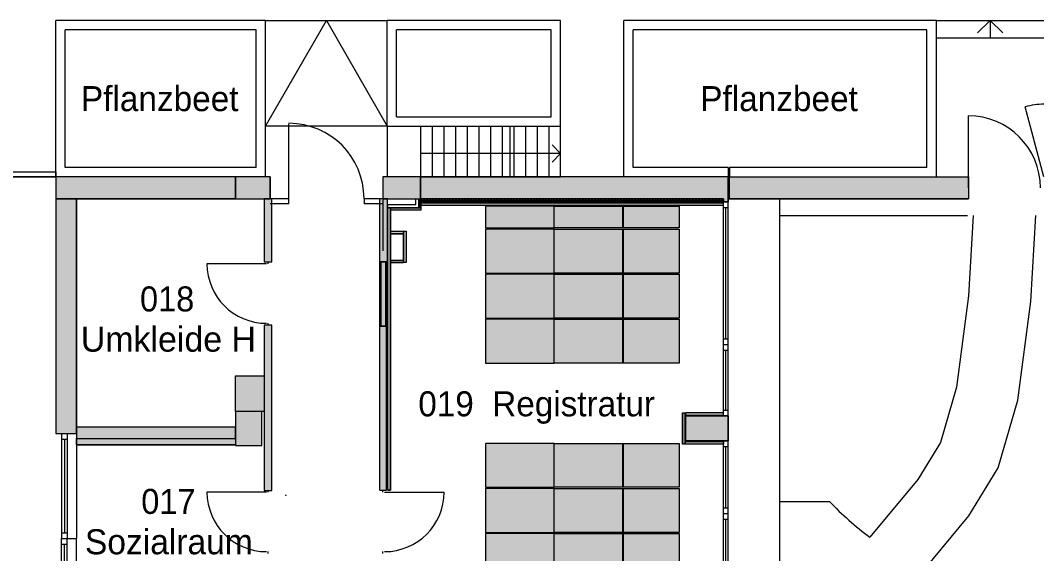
# Model space of a CAD drawing. Header units: inches. Extents: x 50200 to 250609, y 23637 to 115190.
# Drawn here: x 61581 to 77874, y 61350 to 69869 of the extents above; entities that cross this region are included whole.
import ezdxf

# ---------------------------------------------------------------- set-up
doc = ezdxf.new("R2010")
doc.units = ezdxf.units.IN
doc.header["$LTSCALE"] = 200
doc.header["$MEASUREMENT"] = 0
doc.header["$PDMODE"] = 34
doc.header["$PDSIZE"] = 5
doc.linetypes.add('Standardmuster', pattern=[0])
doc.linetypes.add('Volllinie', pattern=[0])
doc.layers.add('Grundebene', color=7, linetype='Continuous')
doc.styles.add('ARIAL', font='arial.ttf', dxfattribs={"height": 0.2})

# ---------------------------------------------------------------- blocks, each defined once
blk = doc.blocks.new('Gruppe-119-406')
at = {"layer": 'Grundebene', "color": 18, "linetype": 'Volllinie', "lineweight": 13, "true_color": 0x000000}
blk.add_lwpolyline([(72819, 66979), (72796, 67019), (72773, 66979), (72750, 67019), (72727, 66979), (72704, 67019), (72681, 66979), (72658, 67019), (72635, 66979), (72612, 67019), (72589, 66979), (72565, 67019), (72542, 66979), (72519, 67019), (72496, 66979), (72473, 67019), (72450, 66979), (72427, 67019), (72404, 66979), (72381, 67019), (72358, 66979), (72335, 67019), (72311, 66979), (72288, 67019), (72265, 66979), (72242, 67019), (72219, 66979), (72196, 67019), (72173, 66979), (72150, 67019), (72127, 66979), (72104, 67019), (72080, 66979), (72057, 67019), (72034, 66979), (72011, 67019), (71988, 66979), (71965, 67019), (71942, 66979), (71919, 67019), (71896, 66979), (71873, 67019), (71850, 66979), (71826, 67019), (71803, 66979), (71780, 67019), (71757, 66979), (71734, 67019), (71711, 66979), (71688, 67019), (71665, 66979), (71642, 67019), (71619, 66979), (71595, 67019), (71572, 66979), (71549, 67019), (71526, 66979), (71503, 67019), (71480, 66979), (71457, 67019), (71434, 66979), (71411, 67019), (71388, 66979), (71365, 67019), (71341, 66979), (71318, 67019), (71295, 66979), (71272, 67019), (71249, 66979), (71226, 67019), (71203, 66979), (71180, 67019), (71157, 66979), (71134, 67019), (71111, 66979), (71087, 67019), (71064, 66979), (71041, 67019), (71018, 66979), (70995, 67019), (70972, 66979), (70949, 67019), (70926, 66979), (70903, 67019), (70880, 66979), (70856, 67019), (70833, 66979), (70810, 67019), (70787, 66979), (70764, 67019), (70741, 66979), (70718, 67019), (70695, 66979), (70672, 67019), (70649, 66979), (70626, 67019), (70602, 66979), (70579, 67019), (70556, 66979), (70533, 67019), (70510, 66979), (70487, 67019), (70464, 66979), (70441, 67019), (70418, 66979), (70395, 67019), (70372, 66979), (70348, 67019), (70325, 66979), (70302, 67019), (70279, 66979), (70256, 67019), (70233, 66979), (70210, 67019), (70187, 66979), (70164, 67019), (70141, 66979), (70117, 67019), (70094, 66979), (70071, 67019), (70048, 66979), (70025, 67019), (70002, 66979), (69979, 67019), (69956, 66979), (69933, 67019), (69910, 66979), (69887, 67019), (69863, 66979), (69840, 67019), (69817, 66979), (69794, 67019), (69771, 66979), (69748, 67019), (69725, 66979), (69702, 67019), (69679, 66979), (69656, 67019), (69633, 66979), (69609, 67019), (69586, 66979), (69563, 67019), (69540, 66979), (69517, 67019), (69494, 66979), (69471, 67019), (69448, 66979), (69425, 67019), (69402, 66979), (69378, 67019), (69355, 66979), (69332, 67019), (69309, 66979), (69286, 67019), (69263, 66979), (69240, 67019), (69217, 66979), (69194, 67019), (69171, 66979), (69148, 67019), (69124, 66979), (69101, 67019), (69078, 66979), (69055, 67019), (69032, 66979), (69009, 67019), (68986, 66979), (68963, 67019), (68940, 66979), (68917, 67019), (68893, 66979), (68870, 67019), (68847, 66979), (68824, 67019), (68801, 66979), (68778, 67019), (68755, 66979), (68732, 67019), (68709, 66979), (68686, 67019), (68663, 66979), (68639, 67019), (68616, 66979), (68593, 67019), (68570, 66979), (68547, 67019), (68524, 66979), (68501, 67019), (68478, 66979), (68455, 67019), (68432, 66979), (68409, 67019), (68385, 66979), (68362, 67019), (68339, 66979), (68316, 67019), (68293, 66979), (68270, 67019), (68247, 66979), (68224, 67019), (68201, 66979), (68178, 67019), (68154, 66979), (68131, 67019), (68108, 66979), (68085, 67019), (68062, 66979), (68039, 67019), (68016, 66979), (67993, 67019), (67980, 66996)], dxfattribs=at)
blk = doc.blocks.new('Color_Area-472')
at = {"layer": 'Grundebene', "true_color": 0xcbd0cc, "transparency": 33554687}
blk.add_hatch(color=254, dxfattribs=at).paths.add_polyline_path([(71214, 61669), (72114, 61669), (72114, 60969), (71214, 60969)], flags=0)
at = {"layer": 'Grundebene', "color": 18, "linetype": 'Volllinie', "lineweight": 13, "true_color": 0x000000}
for p, q in [((71214, 61669), (72114, 61669)), ((71214, 60969), (71214, 61669)), ((72114, 61669), (72114, 60969)), ((72114, 60969), (71214, 60969))]:
    blk.add_line(p, q, dxfattribs=at)
blk = doc.blocks.new('Color_Area-477')
at = {"layer": 'Grundebene', "true_color": 0xcbd0cc, "transparency": 33554687}
blk.add_hatch(color=254, dxfattribs=at).paths.add_polyline_path([(70115, 61669), (71215, 61669), (71215, 60969), (70115, 60969)], flags=0)
at = {"layer": 'Grundebene', "color": 18, "linetype": 'Volllinie', "lineweight": 13, "true_color": 0x000000}
for p, q in [((70115, 61669), (71215, 61669)), ((70115, 60969), (70115, 61669)), ((71215, 61669), (71215, 60969)), ((71215, 60969), (70115, 60969))]:
    blk.add_line(p, q, dxfattribs=at)
blk = doc.blocks.new('Color_Area-47C')
at = {"layer": 'Grundebene', "true_color": 0xcbd0cc, "transparency": 33554687}
blk.add_hatch(color=254, dxfattribs=at).paths.add_polyline_path([(69015, 60969), (70115, 60969), (70115, 61669), (69015, 61669)], flags=0)
at = {"layer": 'Grundebene', "color": 18, "linetype": 'Volllinie', "lineweight": 13, "true_color": 0x000000}
for p, q in [((70115, 61669), (69015, 61669)), ((69015, 61669), (69015, 60969)), ((70115, 60969), (70115, 61669)), ((69015, 60969), (70115, 60969))]:
    blk.add_line(p, q, dxfattribs=at)
blk = doc.blocks.new('Color_Area-481')
at = {"layer": 'Grundebene', "true_color": 0xcbd0cc, "transparency": 33554687}
blk.add_hatch(color=254, dxfattribs=at).paths.add_polyline_path([(71214, 62389), (72114, 62389), (72114, 61689), (71214, 61689)], flags=0)
at = {"layer": 'Grundebene', "color": 18, "linetype": 'Volllinie', "lineweight": 13, "true_color": 0x000000}
for p, q in [((71214, 62389), (72114, 62389)), ((71214, 61689), (71214, 62389)), ((72114, 62389), (72114, 61689)), ((72114, 61689), (71214, 61689))]:
    blk.add_line(p, q, dxfattribs=at)
blk = doc.blocks.new('Color_Area-486')
at = {"layer": 'Grundebene', "true_color": 0xcbd0cc, "transparency": 33554687}
blk.add_hatch(color=254, dxfattribs=at).paths.add_polyline_path([(70115, 62389), (71215, 62389), (71215, 61689), (70115, 61689)], flags=0)
at = {"layer": 'Grundebene', "color": 18, "linetype": 'Volllinie', "lineweight": 13, "true_color": 0x000000}
for p, q in [((70115, 62389), (71215, 62389)), ((70115, 61689), (70115, 62389)), ((71215, 62389), (71215, 61689)), ((71215, 61689), (70115, 61689))]:
    blk.add_line(p, q, dxfattribs=at)
blk = doc.blocks.new('Color_Area-48B')
at = {"layer": 'Grundebene', "true_color": 0xcbd0cc, "transparency": 33554687}
blk.add_hatch(color=254, dxfattribs=at).paths.add_polyline_path([(69015, 61689), (70115, 61689), (70115, 62389), (69015, 62389)], flags=0)
at = {"layer": 'Grundebene', "color": 18, "linetype": 'Volllinie', "lineweight": 13, "true_color": 0x000000}
for p, q in [((70115, 62389), (69015, 62389)), ((69015, 62389), (69015, 61689)), ((70115, 61689), (70115, 62389)), ((69015, 61689), (70115, 61689))]:
    blk.add_line(p, q, dxfattribs=at)
blk = doc.blocks.new('Color_Area-490')
at = {"layer": 'Grundebene', "true_color": 0xcbd0cc, "transparency": 33554687}
blk.add_hatch(color=254, dxfattribs=at).paths.add_polyline_path([(71214, 63109), (72114, 63109), (72114, 62409), (71214, 62409)], flags=0)
at = {"layer": 'Grundebene', "color": 18, "linetype": 'Volllinie', "lineweight": 13, "true_color": 0x000000}
for p, q in [((71214, 63109), (72114, 63109)), ((71214, 62409), (71214, 63109)), ((72114, 63109), (72114, 62409)), ((72114, 62409), (71214, 62409))]:
    blk.add_line(p, q, dxfattribs=at)
blk = doc.blocks.new('Color_Area-495')
at = {"layer": 'Grundebene', "true_color": 0xcbd0cc, "transparency": 33554687}
blk.add_hatch(color=254, dxfattribs=at).paths.add_polyline_path([(70115, 63109), (71215, 63109), (71215, 62409), (70115, 62409)], flags=0)
at = {"layer": 'Grundebene', "color": 18, "linetype": 'Volllinie', "lineweight": 13, "true_color": 0x000000}
for p, q in [((70115, 63109), (71215, 63109)), ((70115, 62409), (70115, 63109)), ((71215, 63109), (71215, 62409)), ((71215, 62409), (70115, 62409))]:
    blk.add_line(p, q, dxfattribs=at)
blk = doc.blocks.new('Color_Area-49A')
at = {"layer": 'Grundebene', "true_color": 0xcbd0cc, "transparency": 33554687}
blk.add_hatch(color=254, dxfattribs=at).paths.add_polyline_path([(69015, 62409), (70115, 62409), (70115, 63109), (69015, 63109)], flags=0)
at = {"layer": 'Grundebene', "color": 18, "linetype": 'Volllinie', "lineweight": 13, "true_color": 0x000000}
for p, q in [((70115, 63109), (69015, 63109)), ((69015, 63109), (69015, 62409)), ((70115, 62409), (70115, 63109)), ((69015, 62409), (70115, 62409))]:
    blk.add_line(p, q, dxfattribs=at)
blk = doc.blocks.new('Color_Area-49F')
at = {"layer": 'Grundebene', "true_color": 0xcbd0cc, "transparency": 33554687}
blk.add_hatch(color=254, dxfattribs=at).paths.add_polyline_path([(71214, 66533), (72114, 66533), (72114, 65833), (71214, 65833)], flags=0)
at = {"layer": 'Grundebene', "color": 18, "linetype": 'Volllinie', "lineweight": 13, "true_color": 0x000000}
for p, q in [((71214, 66533), (72114, 66533)), ((71214, 65833), (71214, 66533)), ((72114, 66533), (72114, 65833)), ((72114, 65833), (71214, 65833))]:
    blk.add_line(p, q, dxfattribs=at)
blk = doc.blocks.new('Color_Area-4A4')
at = {"layer": 'Grundebene', "true_color": 0xcbd0cc, "transparency": 33554687}
blk.add_hatch(color=254, dxfattribs=at).paths.add_polyline_path([(70115, 66533), (71215, 66533), (71215, 65833), (70115, 65833)], flags=0)
at = {"layer": 'Grundebene', "color": 18, "linetype": 'Volllinie', "lineweight": 13, "true_color": 0x000000}
for p, q in [((70115, 66533), (71215, 66533)), ((70115, 65833), (70115, 66533)), ((71215, 66533), (71215, 65833)), ((71215, 65833), (70115, 65833))]:
    blk.add_line(p, q, dxfattribs=at)
blk = doc.blocks.new('Color_Area-4A9')
at = {"layer": 'Grundebene', "true_color": 0xcbd0cc, "transparency": 33554687}
blk.add_hatch(color=254, dxfattribs=at).paths.add_polyline_path([(69015, 65833), (70115, 65833), (70115, 66533), (69015, 66533)], flags=0)
at = {"layer": 'Grundebene', "color": 18, "linetype": 'Volllinie', "lineweight": 13, "true_color": 0x000000}
for p, q in [((70115, 66533), (69015, 66533)), ((69015, 66533), (69015, 65833)), ((70115, 65833), (70115, 66533)), ((69015, 65833), (70115, 65833))]:
    blk.add_line(p, q, dxfattribs=at)
blk = doc.blocks.new('Color_Area-4AE')
at = {"layer": 'Grundebene', "true_color": 0xcbd0cc, "transparency": 33554687}
blk.add_hatch(color=254, dxfattribs=at).paths.add_polyline_path([(71214, 65813), (72114, 65813), (72114, 65113), (71214, 65113)], flags=0)
at = {"layer": 'Grundebene', "color": 18, "linetype": 'Volllinie', "lineweight": 13, "true_color": 0x000000}
for p, q in [((71214, 65813), (72114, 65813)), ((71214, 65113), (71214, 65813)), ((72114, 65813), (72114, 65113)), ((72114, 65113), (71214, 65113))]:
    blk.add_line(p, q, dxfattribs=at)
blk = doc.blocks.new('Color_Area-4B3')
at = {"layer": 'Grundebene', "true_color": 0xcbd0cc, "transparency": 33554687}
blk.add_hatch(color=254, dxfattribs=at).paths.add_polyline_path([(70115, 65813), (71215, 65813), (71215, 65113), (70115, 65113)], flags=0)
at = {"layer": 'Grundebene', "color": 18, "linetype": 'Volllinie', "lineweight": 13, "true_color": 0x000000}
for p, q in [((70115, 65813), (71215, 65813)), ((70115, 65113), (70115, 65813)), ((71215, 65813), (71215, 65113)), ((71215, 65113), (70115, 65113))]:
    blk.add_line(p, q, dxfattribs=at)
blk = doc.blocks.new('Color_Area-4B8')
at = {"layer": 'Grundebene', "true_color": 0xcbd0cc, "transparency": 33554687}
blk.add_hatch(color=254, dxfattribs=at).paths.add_polyline_path([(69015, 65113), (70115, 65113), (70115, 65813), (69015, 65813)], flags=0)
at = {"layer": 'Grundebene', "color": 18, "linetype": 'Volllinie', "lineweight": 13, "true_color": 0x000000}
for p, q in [((70115, 65813), (69015, 65813)), ((69015, 65813), (69015, 65113)), ((70115, 65113), (70115, 65813)), ((69015, 65113), (70115, 65113))]:
    blk.add_line(p, q, dxfattribs=at)
blk = doc.blocks.new('Color_Area-4BD')
at = {"layer": 'Grundebene', "true_color": 0xcbd0cc, "transparency": 33554687}
blk.add_hatch(color=254, dxfattribs=at).paths.add_polyline_path([(71214, 65093), (72114, 65093), (72114, 64393), (71214, 64393)], flags=0)
at = {"layer": 'Grundebene', "color": 18, "linetype": 'Volllinie', "lineweight": 13, "true_color": 0x000000}
for p, q in [((71214, 65093), (72114, 65093)), ((71214, 64393), (71214, 65093)), ((72114, 65093), (72114, 64393)), ((72114, 64393), (71214, 64393))]:
    blk.add_line(p, q, dxfattribs=at)
blk = doc.blocks.new('Color_Area-4C2')
at = {"layer": 'Grundebene', "true_color": 0xcbd0cc, "transparency": 33554687}
blk.add_hatch(color=254, dxfattribs=at).paths.add_polyline_path([(70115, 65093), (71215, 65093), (71215, 64393), (70115, 64393)], flags=0)
at = {"layer": 'Grundebene', "color": 18, "linetype": 'Volllinie', "lineweight": 13, "true_color": 0x000000}
for p, q in [((70115, 65093), (71215, 65093)), ((70115, 64393), (70115, 65093)), ((71215, 65093), (71215, 64393)), ((71215, 64393), (70115, 64393))]:
    blk.add_line(p, q, dxfattribs=at)
blk = doc.blocks.new('Color_Area-4C7')
at = {"layer": 'Grundebene', "true_color": 0xcbd0cc, "transparency": 33554687}
blk.add_hatch(color=254, dxfattribs=at).paths.add_polyline_path([(69015, 64393), (70115, 64393), (70115, 65093), (69015, 65093)], flags=0)
at = {"layer": 'Grundebene', "color": 18, "linetype": 'Volllinie', "lineweight": 13, "true_color": 0x000000}
for p, q in [((70115, 65093), (69015, 65093)), ((69015, 65093), (69015, 64393)), ((70115, 64393), (70115, 65093)), ((69015, 64393), (70115, 64393))]:
    blk.add_line(p, q, dxfattribs=at)
blk = doc.blocks.new('Color_Area-4CC')
at = {"layer": 'Grundebene', "true_color": 0xcbd0cc, "transparency": 33554687}
blk.add_hatch(color=254, dxfattribs=at).paths.add_polyline_path([(71214, 66903), (72114, 66903), (72114, 66553), (71214, 66553)], flags=0)
at = {"layer": 'Grundebene', "color": 18, "linetype": 'Volllinie', "lineweight": 13, "true_color": 0x000000}
for p, q in [((71214, 66903), (72114, 66903)), ((71214, 66553), (71214, 66903)), ((72114, 66903), (72114, 66553)), ((72114, 66553), (71214, 66553))]:
    blk.add_line(p, q, dxfattribs=at)
blk = doc.blocks.new('Color_Area-4D1')
at = {"layer": 'Grundebene', "true_color": 0xcbd0cc, "transparency": 33554687}
blk.add_hatch(color=254, dxfattribs=at).paths.add_polyline_path([(70115, 66903), (71215, 66903), (71215, 66553), (70115, 66553)], flags=0)
at = {"layer": 'Grundebene', "color": 18, "linetype": 'Volllinie', "lineweight": 13, "true_color": 0x000000}
for p, q in [((70115, 66903), (71215, 66903)), ((70115, 66553), (70115, 66903)), ((71215, 66903), (71215, 66553)), ((71215, 66553), (70115, 66553))]:
    blk.add_line(p, q, dxfattribs=at)
blk = doc.blocks.new('Color_Area-4D6')
at = {"layer": 'Grundebene', "true_color": 0xcbd0cc, "transparency": 33554687}
blk.add_hatch(color=254, dxfattribs=at).paths.add_polyline_path([(69015, 66553), (70115, 66553), (70115, 66903), (69015, 66903)], flags=0)
at = {"layer": 'Grundebene', "color": 18, "linetype": 'Volllinie', "lineweight": 13, "true_color": 0x000000}
for p, q in [((70115, 66903), (69015, 66903)), ((69015, 66903), (69015, 66553)), ((70115, 66553), (70115, 66903)), ((69015, 66553), (70115, 66553))]:
    blk.add_line(p, q, dxfattribs=at)
blk = doc.blocks.new('Color_Area-5FA')
at = {"layer": 'Grundebene', "true_color": 0x000000, "transparency": 33554687}
blk.add_hatch(color=18, dxfattribs=at).paths.add_polyline_path([(62479, 67019), (62149, 67019), (62149, 63269), (62479, 63269)], flags=0)
at = {"layer": 'Grundebene', "color": 18, "linetype": 'Volllinie', "lineweight": 13, "true_color": 0x000000}
for p, q in [((62479, 67019), (62149, 67019)), ((62149, 67019), (62149, 63269)), ((62479, 63269), (62479, 67019)), ((62149, 63269), (62479, 63269))]:
    blk.add_line(p, q, dxfattribs=at)
blk = doc.blocks.new('Color_Area-6D6')
at = {"layer": 'Grundebene', "true_color": 0x000000, "transparency": 33554687}
blk.add_hatch(color=18, dxfattribs=at).paths.add_polyline_path([(67979, 67369), (67979, 67019), (72819, 67019), (72819, 66969), (72894, 66969), (72894, 67369)], flags=0)
at = {"layer": 'Grundebene', "color": 18, "linetype": 'Volllinie', "lineweight": 13, "true_color": 0x000000}
for p, q in [((67979, 67369), (67979, 67019)), ((72894, 67369), (67979, 67369)), ((72894, 66969), (72894, 67369)), ((67979, 67019), (72819, 67019)), ((72819, 67019), (72819, 66969)), ((72819, 66969), (72894, 66969))]:
    blk.add_line(p, q, dxfattribs=at)
blk = doc.blocks.new('Color_Area-6E3')
at = {"layer": 'Grundebene', "true_color": 0x000000, "transparency": 33554687}
blk.add_hatch(color=18, dxfattribs=at).paths.add_polyline_path([(65019, 67369), (62149, 67369), (62149, 67019), (65019, 67019)], flags=0)
at = {"layer": 'Grundebene', "color": 18, "linetype": 'Volllinie', "lineweight": 13, "true_color": 0x000000}
for p, q in [((65019, 67369), (62149, 67369)), ((62149, 67369), (62149, 67019)), ((65019, 67019), (65019, 67369)), ((62149, 67019), (65019, 67019))]:
    blk.add_line(p, q, dxfattribs=at)
blk = doc.blocks.new('Color_Area-6EC')
at = {"layer": 'Grundebene', "true_color": 0x000000, "transparency": 33554687}
blk.add_hatch(color=18, dxfattribs=at).paths.add_polyline_path([(72894, 63549), (72894, 63149), (72214, 63149), (72214, 63549)], flags=0)
at = {"layer": 'Grundebene', "color": 18, "linetype": 'Volllinie', "lineweight": 13, "true_color": 0x000000}
blk.add_lwpolyline([(72894, 63549), (72894, 63149), (72214, 63149), (72214, 63549), (72894, 63549)], dxfattribs=at)
blk = doc.blocks.new('Color_Area-884')
at = {"layer": 'Grundebene', "true_color": 0x000000, "transparency": 33554687}
blk.add_hatch(color=18, dxfattribs=at).paths.add_polyline_path([(76737, 67019), (72914, 67019), (72914, 67369), (76737, 67369)], flags=0)
at = {"layer": 'Grundebene', "color": 18, "linetype": 'Volllinie', "lineweight": 13, "true_color": 0x000000}
for p, q in [((72914, 67019), (72914, 67369)), ((72914, 67369), (76737, 67369)), ((76737, 67369), (76737, 67019)), ((76737, 67019), (72914, 67019))]:
    blk.add_line(p, q, dxfattribs=at)
blk = doc.blocks.new('Color_Area-89A')
at = {"layer": 'Grundebene', "true_color": 0x000000, "transparency": 33554687}
blk.add_hatch(color=18, dxfattribs=at).paths.add_polyline_path([(67979, 67369), (67374, 67369), (67374, 67019), (67979, 67019)], flags=0)
at = {"layer": 'Grundebene', "color": 18, "linetype": 'Volllinie', "lineweight": 13, "true_color": 0x000000}
for p, q in [((67979, 67369), (67374, 67369)), ((67374, 67369), (67374, 67019)), ((67979, 67019), (67979, 67369)), ((67374, 67019), (67979, 67019))]:
    blk.add_line(p, q, dxfattribs=at)
blk = doc.blocks.new('Color_Area-8A3')
at = {"layer": 'Grundebene', "true_color": 0x000000, "transparency": 33554687}
blk.add_hatch(color=18, dxfattribs=at).paths.add_polyline_path([(65574, 67369), (65019, 67369), (65019, 67019), (65574, 67019)], flags=0)
at = {"layer": 'Grundebene', "color": 18, "linetype": 'Volllinie', "lineweight": 13, "true_color": 0x000000}
for p, q in [((65574, 67369), (65019, 67369)), ((65019, 67369), (65019, 67019)), ((65574, 67019), (65574, 67369)), ((65019, 67019), (65574, 67019))]:
    blk.add_line(p, q, dxfattribs=at)
blk = doc.blocks.new('Color_Area-B58')
at = {"layer": 'Grundebene', "true_color": 0x000000, "transparency": 33554687}
blk.add_hatch(color=18, dxfattribs=at).paths.add_polyline_path([(72214, 63149), (72894, 63149), (72894, 63549), (72214, 63549)], flags=0)
at = {"layer": 'Grundebene', "color": 18, "linetype": 'Volllinie', "lineweight": 13, "true_color": 0x000000}
for p, q in [((72894, 63549), (72214, 63549)), ((72214, 63549), (72214, 63149)), ((72894, 63149), (72894, 63549)), ((72214, 63149), (72894, 63149))]:
    blk.add_line(p, q, dxfattribs=at)
blk = doc.blocks.new('Color_Area-DF2')
at = {"layer": 'Grundebene', "true_color": 0x000000, "transparency": 33554687}
blk.add_hatch(color=18, dxfattribs=at).paths.add_polyline_path([(65019, 63189), (65019, 63369), (62479, 63369), (62479, 63189)], flags=0)
at = {"layer": 'Grundebene', "color": 18, "linetype": 'Volllinie', "lineweight": 13, "true_color": 0x000000}
for p, q in [((65019, 63369), (62479, 63369)), ((62479, 63369), (62479, 63189)), ((65019, 63189), (65019, 63369)), ((62479, 63189), (65019, 63189))]:
    blk.add_line(p, q, dxfattribs=at)
blk = doc.blocks.new('Color_Area-DFB')
at = {"layer": 'Grundebene', "true_color": 0x000000, "transparency": 33554687}
blk.add_hatch(color=18, dxfattribs=at).paths.add_polyline_path([(65019, 63089), (62479, 63089), (62479, 63189), (65019, 63189)], flags=0)
at = {"layer": 'Grundebene', "color": 18, "linetype": 'Volllinie', "lineweight": 13, "true_color": 0x000000}
blk.add_lwpolyline([(65019, 63089), (62479, 63089), (62479, 63189), (65019, 63189), (65019, 63089)], dxfattribs=at)
blk = doc.blocks.new('Color_Area-E0E')
at = {"layer": 'Grundebene', "true_color": 0x000000, "transparency": 33554687}
blk.add_hatch(color=18, dxfattribs=at).paths.add_polyline_path([(65479, 63619), (65019, 63619), (65019, 64191), (65479, 64191)], flags=0)
at = {"layer": 'Grundebene', "color": 18, "linetype": 'Volllinie', "lineweight": 13, "true_color": 0x000000}
blk.add_lwpolyline([(65479, 63619), (65019, 63619), (65019, 64191), (65479, 64191), (65479, 63619)], dxfattribs=at)
blk = doc.blocks.new('Color_Area-E12')
at = {"layer": 'Grundebene', "true_color": 0x000000, "transparency": 33554687}
blk.add_hatch(color=18, dxfattribs=at).paths.add_polyline_path([(65439, 63619), (65019, 63619), (65019, 63079), (65439, 63079)], flags=0)
at = {"layer": 'Grundebene', "color": 18, "linetype": 'Volllinie', "lineweight": 13, "true_color": 0x000000}
for p, q in [((65439, 63619), (65019, 63619)), ((65019, 63619), (65019, 63079)), ((65439, 63079), (65439, 63619)), ((65019, 63079), (65439, 63079))]:
    blk.add_line(p, q, dxfattribs=at)
blk = doc.blocks.new('Color_Area-E1B')
at = {"layer": 'Grundebene', "true_color": 0x000000, "transparency": 33554687}
blk.add_hatch(color=18, dxfattribs=at).paths.add_polyline_path([(67434, 64983), (67319, 64983), (67319, 62361), (67434, 62361)], flags=0)
at = {"layer": 'Grundebene', "color": 18, "linetype": 'Volllinie', "lineweight": 13, "true_color": 0x000000}
for p, q in [((67434, 64983), (67319, 64983)), ((67319, 64983), (67319, 62361)), ((67434, 62361), (67434, 64983)), ((67319, 62361), (67434, 62361))]:
    blk.add_line(p, q, dxfattribs=at)
blk = doc.blocks.new('Color_Area-E36')
at = {"layer": 'Grundebene', "true_color": 0x000000, "transparency": 33554687}
blk.add_hatch(color=18, dxfattribs=at).paths.add_polyline_path([(65479, 62359), (65599, 62359), (65599, 64999), (65479, 64999)], flags=0)
at = {"layer": 'Grundebene', "color": 18, "linetype": 'Volllinie', "lineweight": 13, "true_color": 0x000000}
for p, q in [((65599, 64999), (65479, 64999)), ((65479, 64999), (65479, 62359)), ((65599, 62359), (65599, 64999)), ((65479, 62359), (65599, 62359))]:
    blk.add_line(p, q, dxfattribs=at)
blk = doc.blocks.new('Color_Area-E3F')
at = {"layer": 'Grundebene', "true_color": 0x000000, "transparency": 33554687}
blk.add_hatch(color=18, dxfattribs=at).paths.add_polyline_path([(65599, 67019), (65479, 67019), (65479, 66009), (65599, 66009)], flags=0)
at = {"layer": 'Grundebene', "color": 18, "linetype": 'Volllinie', "lineweight": 13, "true_color": 0x000000}
for p, q in [((65599, 67019), (65479, 67019)), ((65479, 67019), (65479, 66009)), ((65599, 66009), (65599, 67019)), ((65479, 66009), (65599, 66009))]:
    blk.add_line(p, q, dxfattribs=at)
blk = doc.blocks.new('Color_Area-E48')
at = {"layer": 'Grundebene', "true_color": 0x000000, "transparency": 33554687}
blk.add_hatch(color=18, dxfattribs=at).paths.add_polyline_path([(67449, 67019), (67319, 67019), (67319, 66009), (67449, 66009)], flags=0)
at = {"layer": 'Grundebene', "color": 18, "linetype": 'Volllinie', "lineweight": 13, "true_color": 0x000000}
for p, q in [((67449, 67019), (67319, 67019)), ((67319, 67019), (67319, 66009)), ((67449, 66009), (67449, 67019)), ((67319, 66009), (67449, 66009))]:
    blk.add_line(p, q, dxfattribs=at)
blk = doc.blocks.new('Color_Area-EC2')
at = {"layer": 'Grundebene', "true_color": 0x000000, "transparency": 33554687}
blk.add_hatch(color=18, dxfattribs=at).paths.add_polyline_path([(67496, 66876), (67496, 62361), (67456, 62361), (67456, 66876)], flags=0)
at = {"layer": 'Grundebene', "color": 18, "linetype": 'Volllinie', "lineweight": 13, "true_color": 0x000000}
blk.add_lwpolyline([(67496, 66876), (67496, 62361), (67456, 62361), (67456, 66876), (67496, 66876)], dxfattribs=at)
blk = doc.blocks.new('Color_Area-F52')
at = {"layer": 'Grundebene', "true_color": 0x000000, "transparency": 33554687}
blk.add_hatch(color=18, dxfattribs=at).paths.add_polyline_path([(67344, 64983), (67424, 64983), (67424, 66009), (67344, 66009)], flags=0)
at = {"layer": 'Grundebene', "color": 18, "linetype": 'Volllinie', "lineweight": 13, "true_color": 0x000000}
for p, q in [((67424, 66009), (67344, 66009)), ((67344, 66009), (67344, 64983)), ((67424, 64983), (67424, 66009)), ((67344, 64983), (67424, 64983))]:
    blk.add_line(p, q, dxfattribs=at)
blk = doc.blocks.new('Color_Area-F58')
at = {"layer": 'Grundebene', "true_color": 0x000000, "transparency": 33554687}
blk.add_hatch(color=18, dxfattribs=at).paths.add_polyline_path([(67449, 66009), (67424, 66009), (67424, 64983), (67449, 64983)], flags=0)
at = {"layer": 'Grundebene', "color": 18, "linetype": 'Volllinie', "lineweight": 13, "true_color": 0x000000}
for p, q in [((67449, 66009), (67424, 66009)), ((67424, 66009), (67424, 64983)), ((67449, 64983), (67449, 66009)), ((67424, 64983), (67449, 64983))]:
    blk.add_line(p, q, dxfattribs=at)
blk = doc.blocks.new('Color_Area-F5E')
at = {"layer": 'Grundebene', "true_color": 0x000000, "transparency": 33554687}
blk.add_hatch(color=18, dxfattribs=at).paths.add_polyline_path([(67344, 66009), (67319, 66009), (67319, 64983), (67344, 64983)], flags=0)
at = {"layer": 'Grundebene', "color": 18, "linetype": 'Volllinie', "lineweight": 13, "true_color": 0x000000}
for p, q in [((67344, 66009), (67319, 66009)), ((67319, 66009), (67319, 64983)), ((67344, 64983), (67344, 66009)), ((67319, 64983), (67344, 64983))]:
    blk.add_line(p, q, dxfattribs=at)
blk = doc.blocks.new('Color_Area-F78')
at = {"layer": 'Grundebene', "true_color": 0x000000, "transparency": 33554687}
blk.add_hatch(color=18, dxfattribs=at).paths.add_polyline_path([(67980, 66953), (72814, 66953), (72814, 66913), (67980, 66913)], flags=0)
at = {"layer": 'Grundebene', "color": 18, "linetype": 'Volllinie', "lineweight": 13, "true_color": 0x000000}
blk.add_lwpolyline([(67980, 66953), (72814, 66953), (72814, 66913), (67980, 66913), (67980, 66953)], dxfattribs=at)
blk = doc.blocks.new('Color_Area-F7C')
at = {"layer": 'Grundebene', "true_color": 0x000000, "transparency": 33554687}
blk.add_hatch(color=18, dxfattribs=at).paths.add_polyline_path([(67496, 66876), (67980, 66876), (67980, 66836), (67496, 66836)], flags=0)
at = {"layer": 'Grundebene', "color": 18, "linetype": 'Volllinie', "lineweight": 13, "true_color": 0x000000}
blk.add_lwpolyline([(67496, 66876), (67980, 66876), (67980, 66836), (67496, 66836), (67496, 66876)], dxfattribs=at)
blk = doc.blocks.new('Color_Area-F80')
at = {"layer": 'Grundebene', "true_color": 0x000000, "transparency": 33554687}
blk.add_hatch(color=18, dxfattribs=at).paths.add_polyline_path([(67950, 66876), (67950, 67019), (67980, 67019), (67980, 66876)], flags=0)
at = {"layer": 'Grundebene', "color": 18, "linetype": 'Volllinie', "lineweight": 13, "true_color": 0x000000}
blk.add_lwpolyline([(67950, 66876), (67950, 67019), (67980, 67019), (67980, 66876), (67950, 66876)], dxfattribs=at)
blk = doc.blocks.new('Color_Area-F84')
at = {"layer": 'Grundebene', "true_color": 0x000000, "transparency": 33554687}
blk.add_hatch(color=18, dxfattribs=at).paths.add_polyline_path([(72214, 63139), (72819, 63139), (72819, 63099), (72214, 63099)], flags=0)
at = {"layer": 'Grundebene', "color": 18, "linetype": 'Volllinie', "lineweight": 13, "true_color": 0x000000}
blk.add_lwpolyline([(72214, 63139), (72819, 63139), (72819, 63099), (72214, 63099), (72214, 63139)], dxfattribs=at)
blk = doc.blocks.new('Color_Area-F88')
at = {"layer": 'Grundebene', "true_color": 0x000000, "transparency": 33554687}
blk.add_hatch(color=18, dxfattribs=at).paths.add_polyline_path([(72214, 63559), (72819, 63559), (72819, 63599), (72214, 63599)], flags=0)
at = {"layer": 'Grundebene', "color": 18, "linetype": 'Volllinie', "lineweight": 13, "true_color": 0x000000}
blk.add_lwpolyline([(72214, 63559), (72819, 63559), (72819, 63599), (72214, 63599), (72214, 63559)], dxfattribs=at)
blk = doc.blocks.new('Color_Area-F8C')
at = {"layer": 'Grundebene', "true_color": 0x000000, "transparency": 33554687}
blk.add_hatch(color=18, dxfattribs=at).paths.add_polyline_path([(72164, 63099), (72164, 63599), (72204, 63599), (72204, 63099)], flags=0)
at = {"layer": 'Grundebene', "color": 18, "linetype": 'Volllinie', "lineweight": 13, "true_color": 0x000000}
blk.add_lwpolyline([(72164, 63099), (72164, 63599), (72204, 63599), (72204, 63099), (72164, 63099)], dxfattribs=at)
blk = doc.blocks.new('Color_Area-F98')
at = {"layer": 'Grundebene', "true_color": 0x000000, "transparency": 33554687}
blk.add_hatch(color=18, dxfattribs=at).paths.add_polyline_path([(67706, 66459), (67496, 66459), (67496, 66499), (67706, 66499)], flags=0)
at = {"layer": 'Grundebene', "color": 18, "linetype": 'Volllinie', "lineweight": 13, "true_color": 0x000000}
blk.add_lwpolyline([(67706, 66459), (67496, 66459), (67496, 66499), (67706, 66499), (67706, 66459)], dxfattribs=at)
blk = doc.blocks.new('Color_Area-F9C')
at = {"layer": 'Grundebene', "true_color": 0x000000, "transparency": 33554687}
blk.add_hatch(color=18, dxfattribs=at).paths.add_polyline_path([(67706, 65999), (67496, 65999), (67496, 66039), (67706, 66039)], flags=0)
at = {"layer": 'Grundebene', "color": 18, "linetype": 'Volllinie', "lineweight": 13, "true_color": 0x000000}
blk.add_lwpolyline([(67706, 65999), (67496, 65999), (67496, 66039), (67706, 66039), (67706, 65999)], dxfattribs=at)
blk = doc.blocks.new('Color_Area-FAA')
at = {"layer": 'Grundebene', "true_color": 0x000000, "transparency": 33554687}
blk.add_hatch(color=18, dxfattribs=at).paths.add_polyline_path([(67706, 65999), (67706, 66499), (67746, 66499), (67746, 65999)], flags=0)
at = {"layer": 'Grundebene', "color": 18, "linetype": 'Volllinie', "lineweight": 13, "true_color": 0x000000}
blk.add_lwpolyline([(67706, 65999), (67706, 66499), (67746, 66499), (67746, 65999), (67706, 65999)], dxfattribs=at)

msp = doc.modelspace()

# ---------------------------------------------------------------- linework, layer by layer
at = {"layer": 'Grundebene', "color": 18, "linetype": 'Volllinie', "lineweight": 13, "true_color": 0x000000}
for p, q in [((65499, 69869), (62149, 69869)), ((62149, 67369), (62149, 69869)), ((65499, 67369), (65499, 69869)), ((65499, 69869), (67445, 69869)), ((65499, 68179), (66472, 69869)), ((66472, 69869), (67445, 68179)), ((67445, 68179), (67445, 69869)), ((70215, 69869), (67445, 69869)), ((70215, 68179), (70215, 69869)), ((76224, 69869), (71225, 69869)), ((71225, 67369), (71225, 69869)), ((76224, 67369), (76224, 69869)), ((76224, 69869), (77944, 69869)), ((77084, 69869), (76884, 69669)), ((77084, 69869), (77284, 69669)), ((77084, 69869), (77084, 69589)), ((65349, 69719), (62299, 69719)), ((62299, 67519), (62299, 69719)), ((65349, 67519), (65349, 69719)), ((67595, 68329), (67595, 69719)), ((70065, 69719), (67595, 69719)), ((70065, 68329), (70065, 69719)), ((71375, 67519), (71375, 69719)), ((76074, 69719), (71375, 69719)), ((76074, 67519), (76074, 69719)), ((76224, 69589), (77944, 69589)), ((62149, 67449), (62149, 69387)), ((76224, 67369), (76224, 68829)), ((77944, 67369), (77644, 68490)), ((67595, 68329), (70065, 68329)), ((76737, 67194), (76737, 68344)), ((67445, 68179), (65499, 68179)), ((65874, 67019), (65874, 68219)), ((67445, 68179), (70215, 68179)), ((67445, 68179), (67445, 67369)), ((67979, 68179), (67979, 67369)), ((68166, 68179), (68166, 67369)), ((68352, 68179), (68352, 67369)), ((68538, 68179), (68538, 67369)), ((68725, 68179), (68725, 67369)), ((68911, 68179), (68911, 67369)), ((69097, 68179), (69097, 67369)), ((69283, 68179), (69283, 67369)), ((69412, 67369), (69412, 68179)), ((69470, 68179), (69470, 67369)), ((69656, 68179), (69656, 67369)), ((69842, 68179), (69842, 67369)), ((70029, 68179), (70029, 67369)), ((70215, 67369), (70215, 68179)), ((70215, 67743), (70082, 67882)), ((70215, 67743), (67979, 67743)), ((70215, 67743), (70082, 67603)), ((65349, 67519), (62299, 67519)), ((72895, 67519), (71375, 67519)), ((72895, 67519), (72895, 67369)), ((72915, 67519), (72915, 67369)), ((76074, 67519), (72915, 67519)), ((59964, 67449), (62149, 67449)), ((59964, 67449), (62149, 67449)), ((62149, 67369), (60044, 67369)), ((60044, 67369), (62149, 67369)), ((62149, 67449), (62149, 67369)), ((65019, 67369), (62149, 67369)), ((62149, 67369), (62149, 67019)), ((65574, 67369), (62149, 67369)), ((62149, 67369), (62149, 63269)), ((65019, 67019), (65019, 67369)), ((65574, 67369), (65019, 67369)), ((65019, 67369), (65019, 67019)), ((65574, 67019), (65574, 67369)), ((65574, 67369), (65574, 67019)), ((67979, 67369), (67374, 67369)), ((67374, 67369), (67374, 67019)), ((72894, 67369), (67374, 67369)), ((67374, 67369), (67374, 67019)), ((67979, 67369), (67979, 67019)), ((72894, 67369), (67979, 67369)), ((67979, 67019), (67979, 67369)), ((67979, 67369), (70215, 67369)), ((72894, 66969), (72894, 67369)), ((72894, 67369), (72894, 66969)), ((72914, 67019), (72914, 67369)), ((72914, 67369), (76737, 67369)), ((72914, 67369), (76737, 67369)), ((72914, 67369), (72914, 67019)), ((76737, 67369), (76737, 67019)), ((76737, 67369), (76737, 67019)), ((62479, 67019), (62149, 67019)), ((62149, 67019), (62149, 63269)), ((62149, 67019), (65019, 67019)), ((62479, 63269), (62479, 67019)), ((65019, 67019), (62479, 67019)), ((62479, 67019), (62479, 63269)), ((65019, 67019), (65574, 67019)), ((65599, 67019), (65479, 67019)), ((65479, 67019), (65479, 66009)), ((65874, 67019), (65574, 67019)), ((65599, 66009), (65599, 67019)), ((65874, 66939), (65874, 67019)), ((67374, 67019), (67074, 67019)), ((67074, 67019), (67074, 66939)), ((67449, 67019), (67319, 67019)), ((67319, 67019), (67319, 66009)), ((67374, 67019), (67979, 67019)), ((67374, 67019), (67374, 66189)), ((67449, 66009), (67449, 67019)), ((67900, 66926), (67900, 67019)), ((67900, 67019), (67950, 67019)), ((67950, 67019), (67950, 66876)), ((67950, 67019), (67950, 66876)), ((67979, 67019), (72819, 67019)), ((72819, 67019), (67979, 67019)), ((67979, 67019), (67980, 66876)), ((72819, 66979), (67979, 66979)), ((72819, 66969), (67979, 66969)), ((72819, 67019), (72819, 66969)), ((72819, 66969), (72819, 67019)), ((72819, 63549), (72819, 66969)), ((72819, 66969), (72894, 66969)), ((72894, 66969), (72819, 66969)), ((72894, 63549), (72894, 66969)), ((76737, 67019), (72914, 67019)), ((72914, 67019), (76737, 67019)), ((73714, 67019), (73714, 64425)), ((65874, 66939), (65574, 66939)), ((67374, 66939), (67074, 66939)), ((67456, 66926), (67900, 66926)), ((67456, 66876), (67456, 66926)), ((67456, 62361), (67456, 66909)), ((67950, 66876), (67456, 66876)), ((67496, 62356), (67495, 66836)), ((67980, 66876), (67496, 66876)), ((67980, 66836), (67496, 66836)), ((72814, 66953), (67980, 66953)), ((72814, 66913), (67980, 66913)), ((72819, 66879), (72894, 66879)), ((72857, 64779), (72857, 66879)), ((73714, 66751), (76723, 66751)), ((76811, 66751), (76738, 65470)), ((77735, 65376), (77812, 66751)), ((67496, 66499), (67706, 66499)), ((67706, 66499), (67706, 65999)), ((67746, 66499), (67746, 65999)), ((67496, 66459), (67706, 66459)), ((65479, 66009), (65599, 66009)), ((65544, 65979), (65544, 66009)), ((67319, 66009), (67449, 66009)), ((67496, 66039), (67706, 66039)), ((67496, 65999), (67706, 65999)), ((65514, 65979), (64564, 65979)), ((76738, 65470), (76546, 64007)), ((77527, 63799), (77735, 65376)), ((65544, 64999), (65544, 65029)), ((65599, 64999), (65479, 64999)), ((65479, 64999), (65479, 62359)), ((65599, 62359), (65599, 64999)), ((67434, 64983), (67319, 64983)), ((67319, 64983), (67319, 62361)), ((67434, 62361), (67434, 64983)), ((72819, 64779), (72894, 64779)), ((72819, 64689), (72894, 64689)), ((72819, 64599), (72894, 64599)), ((72857, 63639), (72857, 64599)), ((73714, 64425), (73714, 55809)), ((65019, 63619), (65019, 64191)), ((65019, 64191), (65479, 64191)), ((76546, 64007), (76288, 63127)), ((77211, 62721), (77527, 63799)), ((65439, 63619), (65019, 63619)), ((65019, 63619), (65019, 63079)), ((65439, 63079), (65439, 63619)), ((72164, 63599), (72164, 63099)), ((72204, 63599), (72204, 63099)), ((72819, 63599), (72214, 63599)), ((72819, 63559), (72214, 63559)), ((72894, 63549), (72214, 63549)), ((72214, 63549), (72214, 63149)), ((72819, 63639), (72894, 63639)), ((72894, 63149), (72894, 63549)), ((62149, 63269), (62479, 63269)), ((62149, 63269), (62479, 63269)), ((62239, 63269), (62239, 61589)), ((62329, 63269), (62329, 61589)), ((65019, 63369), (62479, 63369)), ((62479, 63369), (62479, 63189)), ((62479, 63269), (62479, 61589)), ((65019, 63189), (65019, 63369)), ((62239, 63179), (62329, 63179)), ((62284, 63179), (62284, 61679)), ((62479, 63189), (65019, 63189)), ((62479, 63189), (65019, 63189)), ((62479, 63089), (65019, 63089)), ((65019, 63079), (65439, 63079)), ((72214, 63149), (72894, 63149)), ((72819, 63139), (72214, 63139)), ((72819, 63099), (72214, 63099)), ((72819, 59669), (72819, 63149)), ((72819, 63059), (72894, 63059)), ((72857, 62079), (72857, 63059)), ((72894, 59669), (72894, 63149)), ((76288, 63127), (75928, 62534)), ((76745, 61952), (77211, 62721)), ((75928, 62534), (75160, 61610)), ((65514, 62331), (64564, 62331)), ((65479, 62359), (65599, 62359)), ((65544, 62331), (65544, 62361)), ((67319, 62361), (67434, 62361)), ((67374, 62331), (67374, 62361)), ((67404, 62331), (68354, 62331)), ((67456, 62361), (67486, 62361)), ((73714, 62184), (74514, 62184)), ((72819, 62079), (72894, 62079)), ((72819, 61989), (72894, 61989)), ((76025, 61086), (76745, 61952)), ((72819, 61899), (72894, 61899)), ((72857, 59759), (72857, 61899)), ((62239, 61679), (62329, 61679)), ((62239, 60119), (62239, 61589)), ((62239, 61589), (62479, 61589)), ((62239, 61499), (62329, 61499)), ((62286, 60209), (62286, 61499)), ((62329, 60119), (62329, 61589)), ((62479, 60119), (62479, 61589)), ((65544, 61351), (65544, 61381)), ((67374, 61351), (67374, 61381))]:
    msp.add_line(p, q, dxfattribs=at)
for points in [[(67344, 66009), (67319, 66009), (67319, 64983), (67344, 64983), (67344, 66009)], [(67344, 64983), (67424, 64983), (67424, 66009), (67344, 66009), (67344, 64983)], [(67449, 66009), (67424, 66009), (67424, 64983), (67449, 64983), (67449, 66009)]]:
    msp.add_lwpolyline(points, dxfattribs=at)
for centre, radius, start, end in [((77944, 67369), 1160, 90, 105), ((76737, 67194), 1150, 0, 90), ((65874, 67025), 1200, 0, 90), ((65514, 65979), 950, 180, 270), ((65514, 62331), 950, 180, 270), ((67404, 62331), 950, 270, 0), ((78242, 65726), 5142, 223.5379, 233.1774), ((78242, 65726), 5142, 244.4639, 316.4621)]:
    msp.add_arc(centre, radius, start, end, dxfattribs=at)
at = {"layer": 'Grundebene', "color": 18, "linetype": 'Standardmuster', "lineweight": 13, "true_color": 0x000000}
msp.add_point((65824, 62282), dxfattribs=at)

# ---------------------------------------------------------------- block references
at = {"layer": 'Grundebene'}
for name in ['Color_Area-6E3', 'Color_Area-8A3', 'Color_Area-89A', 'Color_Area-6D6', 'Color_Area-884', 'Color_Area-5FA', 'Color_Area-E3F', 'Color_Area-E48', 'Color_Area-F80', 'Gruppe-119-406', 'Color_Area-EC2', 'Color_Area-F7C', 'Color_Area-F78', 'Color_Area-4D6', 'Color_Area-4D1', 'Color_Area-4CC', 'Color_Area-F98', 'Color_Area-FAA', 'Color_Area-4A9', 'Color_Area-4A4', 'Color_Area-49F', 'Color_Area-F5E', 'Color_Area-F52', 'Color_Area-F58', 'Color_Area-F9C', 'Color_Area-4B8', 'Color_Area-4B3', 'Color_Area-4AE', 'Color_Area-4C7', 'Color_Area-4C2', 'Color_Area-4BD', 'Color_Area-E36', 'Color_Area-E1B', 'Color_Area-E0E', 'Color_Area-E12', 'Color_Area-F8C', 'Color_Area-F88', 'Color_Area-6EC', 'Color_Area-B58', 'Color_Area-DF2', 'Color_Area-DFB', 'Color_Area-49A', 'Color_Area-495', 'Color_Area-490', 'Color_Area-F84', 'Color_Area-48B', 'Color_Area-486', 'Color_Area-481', 'Color_Area-47C', 'Color_Area-477', 'Color_Area-472']:
    msp.add_blockref(name, (0, 0), dxfattribs=at)

# ---------------------------------------------------------------- texts
at = {"layer": 'Grundebene', "color": 18, "lineweight": 18, "true_color": 0x000000, "style": 'ARIAL'}
for s, width, p in [('Pflanzbeet', 0.953967, (62549, 68419)), ('Pflanzbeet', 0.953967, (72450, 68419)), ('018', 0.929797, (63493, 65219)), ('Umkleide H', 0.969844, (62547, 64576)), ('019  Registratur', 0.95167, (67942, 63543)), ('017', 0.931061, (63513, 61984)), ('Sozialraum', 0.959828, (62613, 61339))]:
    msp.add_text(s, height=400, dxfattribs=dict(at, width=width)).set_placement(p)

doc.saveas('drawing.dxf')
